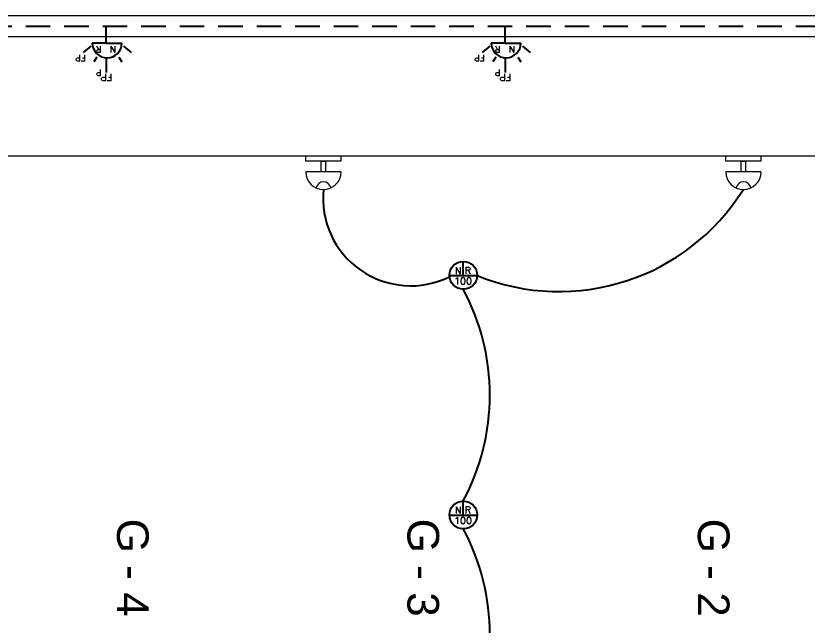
# Model space of a CAD drawing. Header units: millimetres. Extents: x -5 to 184, y -24 to 24.
# Drawn here: x 17.65 to 23.31, y -7.36 to -3 of the extents above; entities that cross this region are included whole.
import ezdxf

# ---------------------------------------------------------------- set-up
doc = ezdxf.new("R2010")
doc.units = ezdxf.units.MM
doc.linetypes.add('HIDDEN', pattern=[0.375, 0.25, -0.125])
doc.layers.add('Edificação', color=251, linetype='Continuous', lineweight=20)
for name, color, linetype in [('Eletroduto', 160, 'Continuous'), ('Estacionamento', 30, 'Continuous'), ('Pontos de iluminação', 50, 'Continuous')]:
    doc.layers.add(name, color=color, linetype=linetype)
doc.styles.add('Arial0', font='arial.ttf', dxfattribs={"height": 3.14658})
doc.styles.add('ROMANS', font='ROMANS.SHX')

msp = doc.modelspace()

# ---------------------------------------------------------------- linework, layer by layer
at = {"layer": 'Edificação', "color": 252}
msp.add_line((26.85, -3.15), (6.9, -3.15), dxfattribs=at)
at = {"layer": 'Edificação'}
msp.add_line((6.9, -4), (26.85, -4), dxfattribs=at)
at = {"layer": 'Edificação', "color": 252}
msp.add_lwpolyline([(0, -11), (27, -11), (27, -3), (0, -3)], close=True, dxfattribs=at)
at = {"layer": 'Eletroduto', "linetype": 'HIDDEN', "ltscale": 0.7}
for p, q in [((9.75, -3.075), (24, -3.075)), ((18.3, -3.15), (18.3, -3.075)), ((21.15, -3.15), (21.15, -3.075))]:
    msp.add_line(p, q, dxfattribs=at)
at = {"layer": 'Eletroduto'}
for centre, radius, start, end in [((20.4741, -4.3037), 0.6261, 174.2083, 296.3093), ((21.5343, -3.4179), 1.5527, 247.8661, 328.0093), ((19.4347, -5.7106), 1.6051, 331.8582, 28.1342), ((19.4346, -7.4225), 1.6051, 331.8582, 28.1342)]:
    msp.add_arc(centre, radius, start, end, dxfattribs=at)
at = {"layer": 'Pontos de iluminação'}
for p, q in [((18.3, -3.1946), (18.3, -3.15)), ((21.15, -3.1946), (21.15, -3.15)), ((18.1886, -3.2168), (18.1339, -3.2625)), ((18.3, -3.1946), (18.1998, -3.1946)), ((18.3, -3.1946), (18.4114, -3.1946)), ((18.4225, -3.2168), (18.4782, -3.2614)), ((21.0386, -3.2168), (20.9839, -3.2625)), ((21.15, -3.1946), (21.0498, -3.1946)), ((21.15, -3.1946), (21.2614, -3.1946)), ((21.2725, -3.2168), (21.3282, -3.2614)), ((18.2332, -3.2948), (18.2109, -3.3282)), ((18.3, -3.3059), (18.3, -3.4062)), ((18.3891, -3.2948), (18.4114, -3.3282)), ((21.0832, -3.2948), (21.0609, -3.3282)), ((21.15, -3.3059), (21.15, -3.4062)), ((21.2391, -3.2948), (21.2614, -3.3282)), ((20.85, -4.8563), (20.85, -4.7552)), ((20.7508, -4.8563), (20.9492, -4.8563)), ((20.85, -6.5687), (20.85, -6.4677)), ((20.7508, -6.5687), (20.9492, -6.5687))]:
    msp.add_line(p, q, dxfattribs=at)
at = {"layer": 'Pontos de iluminação', "linetype": 'Continuous', "lineweight": 9}
for points in [[(19.725, -4), (19.975, -4), (19.975, -4.0381), (19.725, -4.0381)], [(22.725, -4), (22.975, -4), (22.975, -4.0381), (22.725, -4.0381)], [(19.8345, -4.0381), (19.8655, -4.0381), (19.8655, -4.1143), (19.8345, -4.1143)], [(22.8345, -4.0381), (22.8655, -4.0381), (22.8655, -4.1143), (22.8345, -4.1143)]]:
    msp.add_lwpolyline(points, close=True, dxfattribs=at)
for points in [[(19.975, -4.1143), (19.725, -4.1143), (19.725, -4.1143)], [(22.975, -4.1143), (22.725, -4.1143), (22.725, -4.1143)]]:
    msp.add_lwpolyline(points, dxfattribs=at)
at = {"layer": 'Pontos de iluminação'}
for centre in [(20.8501, -4.8548), (20.8501, -6.5673)]:
    msp.add_circle(centre, 0.099, dxfattribs=at)
for centre in [(18.3056, -3.1946), (21.1556, -3.1946)]:
    msp.add_arc(centre, 0.1058, 180, 0, dxfattribs=at)
at = {"layer": 'Pontos de iluminação', "linetype": 'Continuous', "lineweight": 9}
for points in [[(19.725, -4.1143), (19.725, -4.1858), (19.7821, -4.2406), (19.8512, -4.2406), (19.8512, -4.2406), (19.9203, -4.2406), (19.9774, -4.1858), (19.9774, -4.1143)], [(22.725, -4.1143), (22.725, -4.1858), (22.7821, -4.2406), (22.8512, -4.2406), (22.8512, -4.2406), (22.9203, -4.2406), (22.9774, -4.1858), (22.9774, -4.1143)], [(19.9036, -4.2286), (19.8988, -4.2048), (19.8774, -4.1858), (19.8512, -4.1858), (19.8512, -4.1858), (19.8274, -4.1858), (19.8036, -4.2048), (19.7988, -4.2286)], [(22.9036, -4.2286), (22.8988, -4.2048), (22.8774, -4.1858), (22.8512, -4.1858), (22.8512, -4.1858), (22.8274, -4.1858), (22.8036, -4.2048), (22.7988, -4.2286)]]:
    msp.add_open_spline(points, degree=3, knots=[0, 0, 0, 0, 0.125, 0.125, 0.125, 0.125001, 1, 1, 1, 1], dxfattribs=at)

# ---------------------------------------------------------------- texts
at = {"layer": 'Estacionamento', "style": 'Arial0'}
for s, p in [('G - 4', (18.3763, -6.5935)), ('G - 3', (20.4511, -6.5935)), ('G - 2', (22.5258, -6.5935))]:
    msp.add_text(s, height=0.2259, rotation=270, dxfattribs=at).set_placement(p)
at = {"layer": 'Pontos de iluminação', "style": 'ROMANS'}
for tag, p, s, height, flags in [('R', (18.2666, -3.2168), '', 0.0446, 4), ('N', (18.3701, -3.2168), '', 0.0446, 4), ('R', (21.1166, -3.2168), '', 0.0446, 4), ('N', (21.2201, -3.2168), '', 0.0446, 4), ('FP', (18.1535, -3.2799), '1.0', 0.04455, 13), ('FP', (21.0035, -3.2799), '1.0', 0.04455, 13), ('P', (18.2666, -3.3839), '100.0', 0.04455, 13), ('P', (21.1166, -3.3839), '100.0', 0.04455, 13), ('FP', (18.3424, -3.415), '1.0', 0.0495, 13), ('FP', (21.1924, -3.415), '1.0', 0.0495, 13)]:
    msp.add_attdef(tag, p, s, height=height, rotation=180, dxfattribs=dict(at, flags=flags))
for tag, p, s, flags in [('N', (20.7906, -4.8456), '', 4), ('100', (20.7843, -4.9194), '100', 13), ('N', (20.7906, -6.5581), '', 4), ('100', (20.7843, -6.6319), '100', 13)]:
    msp.add_attdef(tag, p, s, height=0.0495, dxfattribs=dict(at, flags=flags))
for p in [(20.8609, -4.845), (20.8609, -6.5575)]:
    msp.add_attdef('R', p, '', height=0.0495, dxfattribs=at)

doc.saveas('drawing.dxf')
